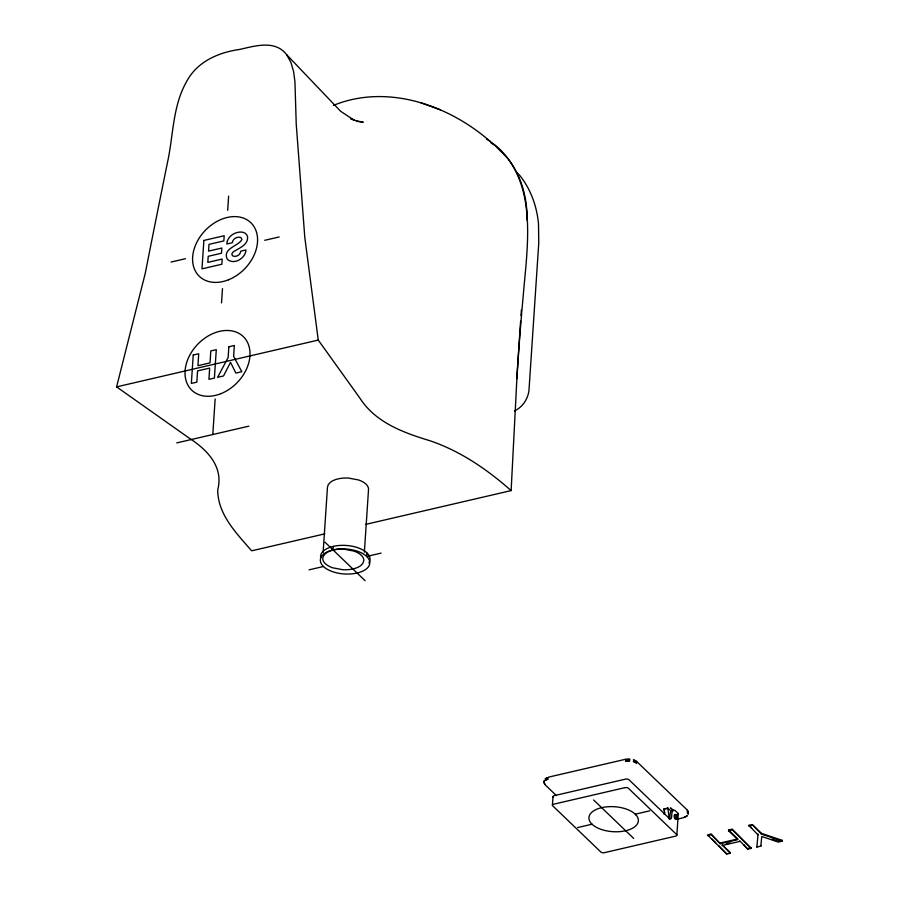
<?xml version="1.0" encoding="UTF-8"?>
<svg xmlns="http://www.w3.org/2000/svg" width="899" height="899" viewBox="0 0 899 899"><rect width="100%" height="100%" fill="white"/><g stroke="black" fill="none" stroke-linecap="round" stroke-linejoin="round"><path stroke-width="1.35" d="M365.455 524.443L511.126 490.596L515.936 397.313C517.981 353.577 521.813 309.964 525.915 266.385C528.949 229.245 530.747 187.352 506.306 156.415A141.761 104.913 -46.1 0 0 486.595 139.098M212.793 434.543L215.153 398.954M221.536 302.884L222.48 288.646M227.683 210.366L228.627 196.128M323.112 552.75L327.461 487.236L328.281 484.606L330.45 482.235A20.913 10.552 3.8 0 1 348.464 478.054L358.667 479.987A20.07 10.125 3.8 0 1 368.534 489.461L364.365 552.188M333.046 549.941A24.779 12.507 3.8 0 1 365.904 555.739L367.41 557.189A24.779 12.507 3.8 0 1 357.105 573.023A24.779 12.507 3.8 0 1 324.247 567.213L322.741 565.763A24.779 12.507 3.8 0 1 333.046 549.941L333.293 546.378M366.893 552.907L366.657 556.47L381.12 553.11M516.79 378.614L520.6 321.19M520.982 315.583L521.353 309.975M552.424 805.268L552.997 796.739M676.868 835.059L678.273 813.887M730.179 853.252L722.167 844.813L730.224 852.533L730.179 853.252L726.729 854.05L707.58 834.924L711.03 834.115L720.245 843.723L737.821 839.644L728.55 830.755L728.595 830.035L732.044 829.238L751.193 848.375L747.743 849.173L739.742 840.734M720.245 843.723L711.03 834.115M726.729 854.05L718.694 845.588M751.193 848.375L732.044 829.238M756.879 847.049L758.048 834.137L757.992 834.856L748.867 825.338L752.272 824.552L761.442 833.351L782.4 840.43L782.355 841.138L778.365 842.071L761.756 836.486L760.846 846.128L756.879 847.049L756.924 846.341M747.743 849.173L743.765 844.599M782.355 841.138L761.397 834.058L752.272 824.552M761.397 834.058L761.442 833.351M760.846 846.128L760.891 845.42M324.82 533.86L251.653 550.806C236.594 533.41 217.749 514.565 217.727 489.966C223.795 466.48 206.995 449.545 188.801 437.847L116.6 386.873L145.233 273.442C152.549 236.37 159.988 199.32 167.517 162.281C173.462 135.232 172.529 106.015 186.711 81.382C197.184 61.649 218.502 52.389 239.617 49.445C255.001 45.984 275.184 39.635 286.624 54.67L340.687 111.307L354.037 120.151L350.644 118.634M545.39 778.882L547.648 777.781M545.3 780.31L547.547 779.208M686.937 815.899L684.678 816.989M548.289 778.972L547.974 779.141A8.248 4.169 3.8 0 0 545.019 780.59M514.374 410.967C522.341 407.438 527.769 399.291 528.949 390.739L538.759 243.112L538.512 223.93A144.874 107.217 -46.2 0 0 519.869 175.563L516.947 172.597M333.417 105.397C386.952 83.483 448.668 104.947 490.326 141.559M171.024 262.047L185.441 258.698M264.722 240.303L279.139 236.965M116.6 386.873L318.257 340.08L359.881 398.088C375.4 422.463 403.291 432.655 429.621 440.634C460.164 450.893 487.146 469.402 511.126 490.596M176.755 442.904L248.832 426.171M309.042 569.842L323.494 566.482M548.626 777.118L625.749 759.228M577.607 827.563L592.07 824.214M635.233 814.191L649.685 810.842M664.698 814.427L663.956 808.954L667.833 808.055L671.25 811.336M668.238 808.437L663.956 808.954M676.936 819.225L683.701 817.652M707.535 835.632L710.974 834.834M728.55 830.755L732 829.957M748.822 826.046L752.227 825.26M720.29 843.004L737.865 838.936L728.595 830.035M726.223 843.869L730.28 842.925M722.122 845.521L739.697 841.442M747.799 848.465L751.238 847.656M782.4 840.43L778.41 841.352L772.027 839.205M625.94 759.576L629.581 759.34M625.85 761.004L629.491 760.768M548.39 777.545L548.087 777.534A8.248 4.169 3.8 0 0 545.12 778.984M683.937 817.236L684.24 817.247A8.248 4.169 3.8 0 0 687.207 815.798M356.611 121.253L363.263 122.197L356.285 120.882L350.644 118.589M633.795 760.161A8.72 4.394 3.8 0 1 634.728 760.565L635.144 760.543M636.627 763.24L636.436 763.172A8.248 4.169 3.8 0 0 633.278 761.52M440.488 109.869L420.856 102.756M634.728 760.565L636.177 761.419M490.978 142.896L495.405 145.807L507.418 158.01A149.189 110.42 -46.2 0 1 527.106 220.244M636.087 762.835L634.627 761.992A8.72 4.394 3.8 0 0 633.694 761.577M748.867 825.338L751.62 827.979M636.548 761.374L687.05 809.842M711.615 838.801L715.66 842.678M673.137 810.28L671.373 808.583A7.259 3.225 76.9 0 0 670.452 807.92L673.115 810.482M325.033 542.243L365.118 580.709M593.61 799.964L633.694 838.43M545.266 784.939L556.38 795.604M687.409 810.516L688.117 811.808A8.72 4.394 3.8 0 1 688.229 812.404A8.248 4.169 3.8 0 0 687.319 810.28M687.319 811.943L688.027 813.224A8.72 4.394 3.8 0 1 688.14 813.82M544.918 784.254L544.097 782.377M636.728 761.824L636.537 761.554A8.248 4.169 3.8 0 0 633.39 759.902M286.624 54.67L290.905 62.334L293.613 71.662L294.951 81.944L296.232 124.084L304.783 237.269L318.257 340.08M544.367 781.759L544.187 780.95M667.833 808.055L669.137 817.641A4.967 2.203 76.9 0 0 669.35 818.753M676.475 817.056A2.461 1.09 76.9 0 1 675.621 819.405A2.461 1.09 76.9 0 1 674.16 816.292A2.461 1.09 76.9 0 1 675.452 814.854M675.643 815.056A2.461 1.09 76.9 0 1 676.149 815.932M669.261 819.158A4.124 1.832 76.9 0 0 669.924 817.281L670.126 814.28A7.237 3.225 76.9 0 1 672.98 810.696M553.301 797.323A2.483 1.247 3.8 0 1 554.267 795.66L625.625 779.107A2.483 1.247 3.8 0 1 628.985 779.759L669.384 818.517A4.124 1.832 76.9 0 0 671.62 816.888L671.823 813.887A7.237 3.225 76.9 0 1 674.992 810.46L677.97 813.303A2.483 1.247 3.8 0 1 677.329 814.865M663.619 813.887A7.248 3.225 76.9 0 1 664.912 812.269M545.008 784.501A8.248 4.169 3.8 0 1 544.064 782.31M625.682 759.52A8.248 4.169 3.8 0 1 629.896 759.25M625.569 761.138A8.248 4.169 3.8 0 1 629.794 760.869M663.574 809.527A7.259 3.225 76.9 0 1 664.485 810.179M687.207 811.898A8.248 4.169 3.8 0 1 688.151 814.078M544.356 781.804A8.248 4.169 3.8 0 1 544.176 780.703M368.882 562.898A24.779 12.507 3.8 0 0 367.646 553.638L366.14 552.188A24.779 12.507 3.8 0 0 337.552 545.648A24.779 12.507 3.8 0 0 320.628 557.549M193.24 355.026L191.352 383.423L196.836 382.154L197.578 370.882L209.669 368.073L208.928 379.356L214.4 378.074L216.288 349.677L210.804 350.947L210.018 362.881L197.926 365.691L198.713 353.757L193.24 355.026M203.871 240.449L201.983 268.846L221.851 264.239L222.199 259.047L207.815 262.384L208.22 256.305L221.457 253.226L221.806 248.034L208.568 251.113L209.006 244.359L223.851 240.921L224.199 235.729L203.871 240.449M228.852 346.756L228.132 357.577L217.603 377.333L223.536 375.962L230.515 362.353L235.875 373.096L241.809 371.714L233.616 356.307L234.336 345.486L228.852 346.756M227.278 241.37L226.795 244L232.279 242.741C232.616 238.774 237.291 236.201 240.91 237.505L241.932 239.595C238.111 246.382 222.311 248.326 227.233 259.148C233.774 265.43 245.641 258.361 245.966 249.978L240.718 251.192C240.539 254.833 236.268 257.384 232.965 256.024L232.178 255.215A2.686 1.989 -46.2 0 1 233.189 251.945C238.943 248.079 248.911 244.865 247.45 236.122C244.91 230.02 236.426 231.773 232.099 234.853A9.732 7.203 -46.2 0 0 227.278 241.37M323.561 555.694L322.741 558.324A20.07 10.125 3.8 0 0 332.608 567.786L342.811 569.719A20.913 10.552 3.8 0 0 360.825 565.538L362.994 563.167L363.814 560.549A20.07 10.125 3.8 0 0 353.948 551.076L343.744 549.143A20.913 10.552 3.8 0 0 325.73 553.323L323.561 555.694M625.052 787.636L553.694 804.189A2.483 1.247 3.8 0 0 552.739 805.841L600.88 852.038A2.483 1.247 3.8 0 0 604.252 852.702L675.599 836.137A2.483 1.247 3.8 0 0 676.565 834.486L628.423 788.288A2.483 1.247 3.8 0 0 625.052 787.636M635.986 814.921L634.469 813.471A24.779 12.507 3.8 0 0 601.622 807.662A24.779 12.507 3.8 0 0 591.317 823.484L592.823 824.934A24.779 12.507 3.8 0 0 625.67 830.743A24.779 12.507 3.8 0 0 635.986 814.921M228.402 279.825A37.174 27.509 -46.2 0 0 251.428 223.289A37.174 27.509 -46.2 0 0 195.42 245.393A37.174 27.509 -46.2 0 0 228.402 279.825M220.839 393.695A37.174 27.509 -46.2 0 0 243.865 337.159A37.174 27.509 -46.2 0 0 187.857 359.263A37.174 27.509 -46.2 0 0 220.839 393.695M674.879 815.55A2.461 1.09 76.9 0 0 676.441 819.259A2.461 1.09 76.9 0 0 676.857 815.764A2.461 1.09 76.9 0 0 674.879 815.55"/></g></svg>
